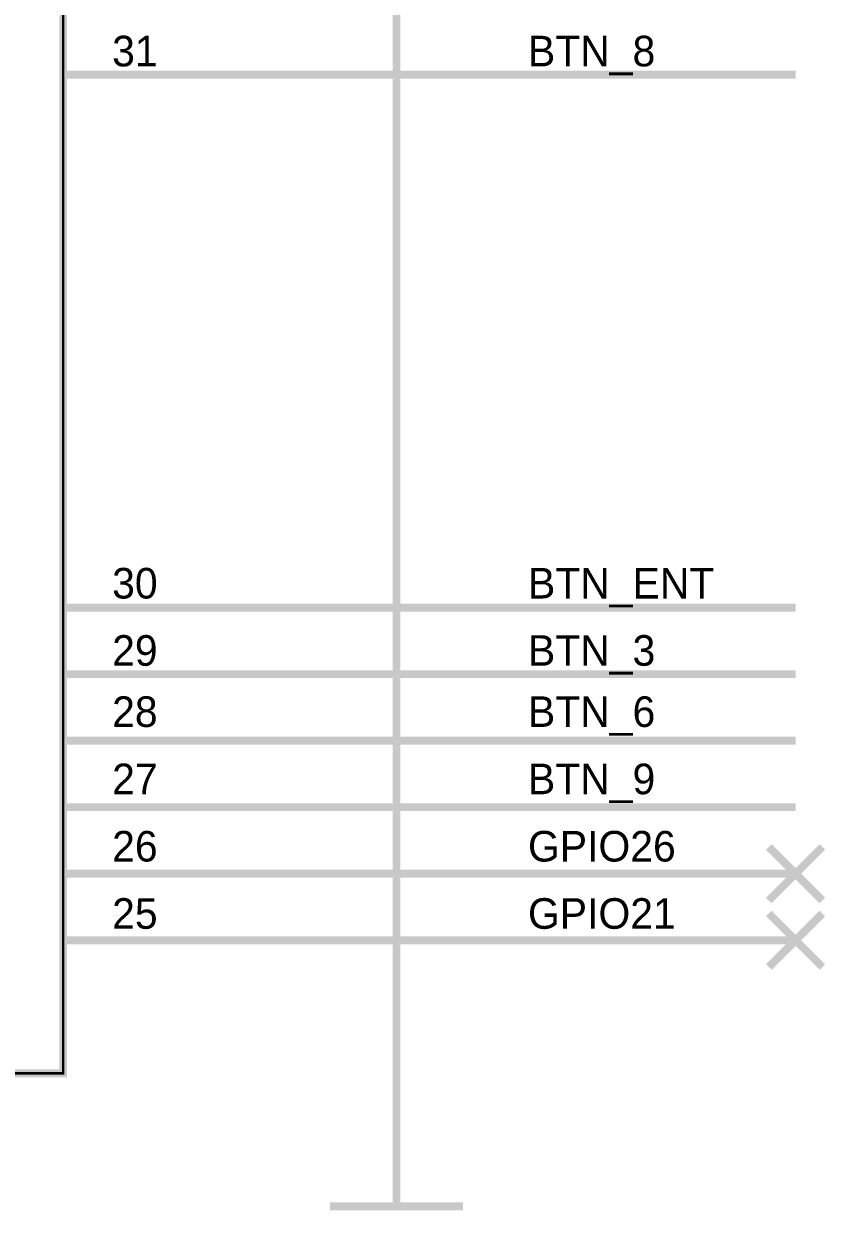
# Model space of a CAD drawing. Header units: inches. Extents: x 0 to 31.5, y 0 to 22.3.
# Drawn here: x 25.139 to 26.344, y 10.594 to 12.376 of the extents above; entities that cross this region are included whole.
import ezdxf

# ---------------------------------------------------------------- set-up
doc = ezdxf.new("R2010")
doc.units = ezdxf.units.IN
doc.header["$MEASUREMENT"] = 0
doc.layers.add('Sheet', color=255, linetype='Continuous')

msp = doc.modelspace()

# ---------------------------------------------------------------- linework, layer by layer
at = {"layer": 'Sheet'}
for points in [[(19.9998, 14.1994, 0.0118, 0.0118, 0), (25.1982, 14.1994, 0.0118, 0.0118, 0), (25.1982, 10.7997, 0.0118, 0.0118, 0), (19.9998, 10.7997, 0.0118, 0.0118, 0), (19.9998, 14.1994, 0.0118, 0.0118, 0)], [(19.9998, 14.1994, 0.0039, 0.0039, 0), (19.9998, 10.7997, 0.0039, 0.0039, 0), (25.1982, 10.7997, 0.0039, 0.0039, 0), (25.1982, 14.1994, 0.0039, 0.0039, 0), (19.9998, 14.1994, 0.0039, 0.0039, 0), (19.9998, 14.1994, 0.0039, 0.0039, 0)]]:
    msp.add_lwpolyline(points, format="xyseb", close=True, dxfattribs=at)
for points in [[(25.398, 13.4999, 0.0118, 0.0118, 0), (25.6988, 13.4999, 0.0118, 0.0118, 0), (25.6988, 13.4, 0.0118, 0.0118, 0), (25.6988, 10.6998, 0.0118, 0.0118, 0)], [(25.1982, 12.2997, 0.0118, 0.0118, 0), (25.398, 12.2997, 0.0118, 0.0118, 0)], [(25.398, 12.2997, 0.0118, 0.0118, 0), (26.2982, 12.2997, 0.0118, 0.0118, 0)], [(25.1982, 11.4992, 0.0118, 0.0118, 0), (25.398, 11.4992, 0.0118, 0.0118, 0)], [(25.398, 11.4992, 0.0118, 0.0118, 0), (26.2982, 11.4992, 0.0118, 0.0118, 0)], [(25.1982, 11.3992, 0.0118, 0.0118, 0), (25.398, 11.3992, 0.0118, 0.0118, 0)], [(25.398, 11.3992, 0.0118, 0.0118, 0), (26.2982, 11.3992, 0.0118, 0.0118, 0)], [(25.1982, 11.2993, 0.0118, 0.0118, 0), (25.398, 11.2993, 0.0118, 0.0118, 0)], [(25.398, 11.2993, 0.0118, 0.0118, 0), (26.2982, 11.2993, 0.0118, 0.0118, 0)], [(25.1982, 11.1994, 0.0118, 0.0118, 0), (25.398, 11.1994, 0.0118, 0.0118, 0)], [(25.398, 11.1994, 0.0118, 0.0118, 0), (26.2982, 11.1994, 0.0118, 0.0118, 0)], [(26.258, 11.0593, 0.0118, 0.0118, 0), (26.3384, 11.1397, 0.0118, 0.0118, 0)], [(26.258, 11.1397, 0.0118, 0.0118, 0), (26.3384, 11.0593, 0.0118, 0.0118, 0)], [(25.1982, 11.0995, 0.0118, 0.0118, 0), (25.398, 11.0995, 0.0118, 0.0118, 0)], [(25.398, 11.0995, 0.0118, 0.0118, 0), (26.2982, 11.0995, 0.0118, 0.0118, 0)], [(26.258, 10.9593, 0.0118, 0.0118, 0), (26.3384, 11.0397, 0.0118, 0.0118, 0)], [(26.258, 11.0397, 0.0118, 0.0118, 0), (26.3384, 10.9593, 0.0118, 0.0118, 0)], [(25.1982, 10.9995, 0.0118, 0.0118, 0), (25.398, 10.9995, 0.0118, 0.0118, 0)], [(25.398, 10.9995, 0.0118, 0.0118, 0), (26.2982, 10.9995, 0.0118, 0.0118, 0)], [(25.6988, 10.6998, 0.0118, 0.0118, 0), (25.6988, 10.5999, 0.0118, 0.0118, 0)], [(25.5989, 10.5999, 0.0118, 0.0118, 0), (25.7987, 10.5999, 0.0118, 0.0118, 0)]]:
    msp.add_lwpolyline(points, format="xyseb", dxfattribs=at)

# ---------------------------------------------------------------- texts
for s, p in [('31', (25.2717, 12.3123)), ('BTN_8', (25.8963, 12.3123)), ('30', (25.2717, 11.5129)), ('BTN_ENT', (25.8963, 11.5129)), ('29', (25.2717, 11.4119)), ('BTN_3', (25.8963, 11.4119)), ('28', (25.2717, 11.32)), ('BTN_6', (25.8963, 11.32)), ('27', (25.2717, 11.2189)), ('BTN_9', (25.8963, 11.2189)), ('26', (25.2717, 11.1178)), ('GPIO26', (25.8963, 11.1178)), ('25', (25.2717, 11.0168)), ('GPIO21', (25.8963, 11.0168))]:
    msp.add_text(s, height=0.04594, dxfattribs=at).set_placement(p)

doc.saveas('drawing.dxf')
